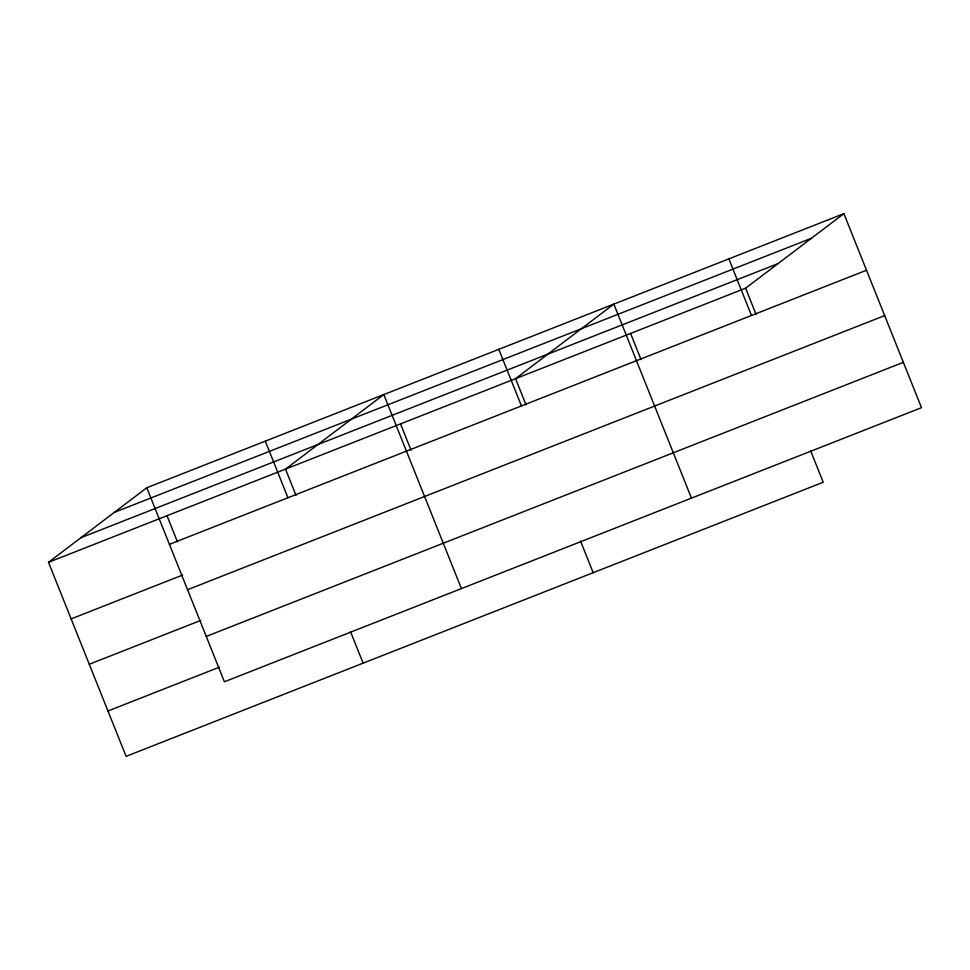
<?xml version="1.0" encoding="UTF-8"?>
<svg xmlns="http://www.w3.org/2000/svg" width="970" height="970" viewBox="0 0 970 970"><rect width="100%" height="100%" fill="white"/><g stroke="black" fill="none" stroke-linecap="round" stroke-linejoin="round"><path stroke-width="1.45" d="M810.568 450.638L823.215 482.248L126.112 756.345L48.5 562.309L146.785 487.752L843.888 213.655L921.5 407.691L224.397 681.789L146.785 487.752M48.5 562.309L745.603 288.211L843.888 213.655M114.351 512.354L811.453 238.256M80.934 537.707L778.037 263.61M169.423 544.34L866.525 270.242M71.137 618.896L182.663 575.04M187.562 589.699L884.664 315.602M89.276 664.256L200.814 620.4M206.258 636.429L903.361 362.331M107.961 710.986L219.499 667.13M745.603 288.211L756.091 314.438M728.87 258.881L751.495 315.468M630.585 333.438L641.073 359.664M691.452 498.143L613.852 304.107L515.555 378.664L526.043 404.89M580.521 541.09L593.167 572.7M498.822 349.333L521.46 405.921M400.537 423.89L411.025 450.116M461.417 588.596L383.805 394.56L285.519 469.116L296.008 495.343M350.473 631.543L363.12 663.153M265.295 441.156L287.932 497.743M167.01 515.713L177.498 541.939"/></g></svg>
